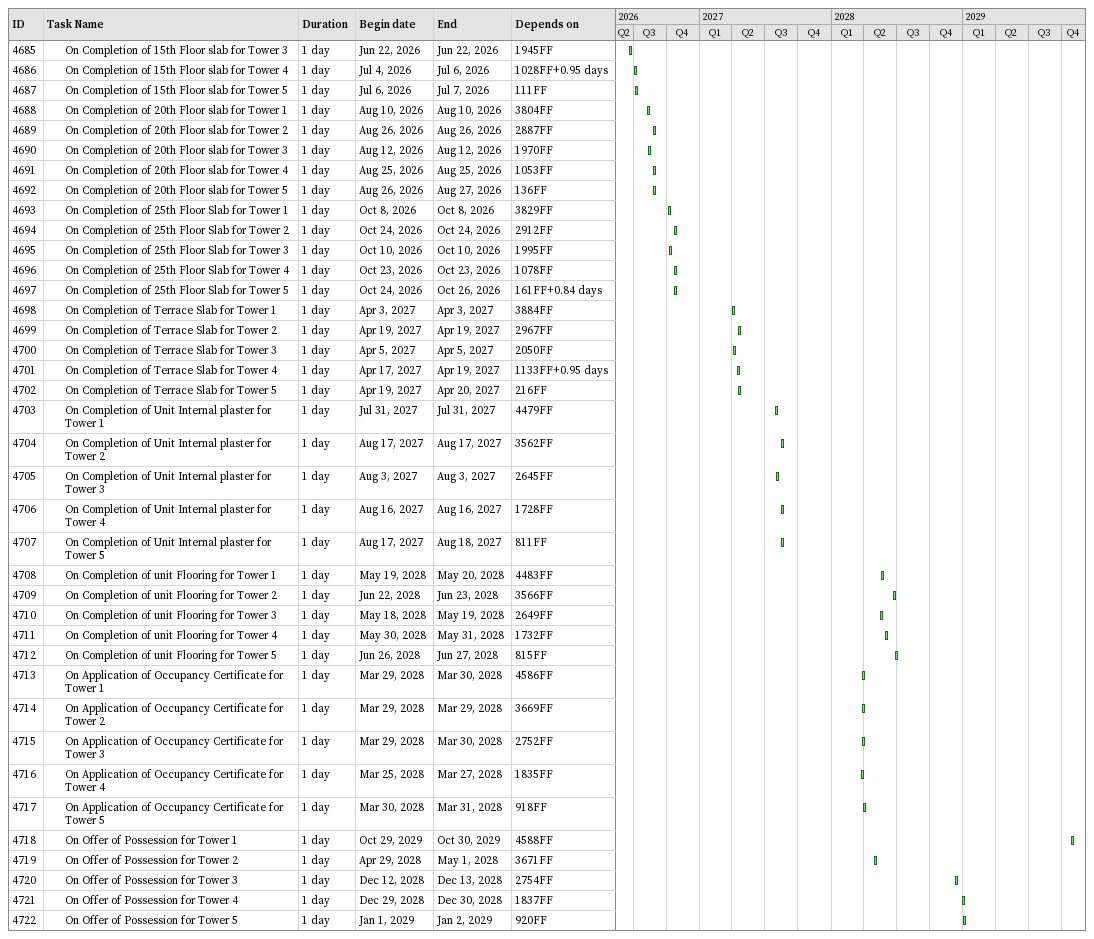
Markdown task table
| ID | Level | Task | Duration | Start | Finish | Predecessors |
|---|---|---|---|---|---|---|
| 4685 | 3 | On Completion of 15th Floor slab for Tower 3 | 1d | 2026-06-22 | 2026-06-22 | 1945FF |
| 4686 | 3 | On Completion of 15th Floor slab for Tower 4 | 1d | 2026-07-04 | 2026-07-06 | 1028FF+0.95d |
| 4687 | 3 | On Completion of 15th Floor slab for Tower 5 | 1d | 2026-07-06 | 2026-07-07 | 111FF |
| 4688 | 3 | On Completion of 20th Floor slab for Tower 1 | 1d | 2026-08-10 | 2026-08-10 | 3804FF |
| 4689 | 3 | On Completion of 20th Floor slab for Tower 2 | 1d | 2026-08-26 | 2026-08-26 | 2887FF |
| 4690 | 3 | On Completion of 20th Floor slab for Tower 3 | 1d | 2026-08-12 | 2026-08-12 | 1970FF |
| 4691 | 3 | On Completion of 20th Floor slab for Tower 4 | 1d | 2026-08-25 | 2026-08-25 | 1053FF |
| 4692 | 3 | On Completion of 20th Floor slab for Tower 5 | 1d | 2026-08-26 | 2026-08-27 | 136FF |
| 4693 | 3 | On Completion of 25th Floor Slab for Tower 1 | 1d | 2026-10-08 | 2026-10-08 | 3829FF |
| 4694 | 3 | On Completion of 25th Floor Slab for Tower 2 | 1d | 2026-10-24 | 2026-10-24 | 2912FF |
| 4695 | 3 | On Completion of 25th Floor Slab for Tower 3 | 1d | 2026-10-10 | 2026-10-10 | 1995FF |
| 4696 | 3 | On Completion of 25th Floor Slab for Tower 4 | 1d | 2026-10-23 | 2026-10-23 | 1078FF |
| 4697 | 3 | On Completion of 25th Floor Slab for Tower 5 | 1d | 2026-10-24 | 2026-10-26 | 161FF+0.84d |
| 4698 | 3 | On Completion of Terrace Slab for Tower 1 | 1d | 2027-04-03 | 2027-04-03 | 3884FF |
| 4699 | 3 | On Completion of Terrace Slab for Tower 2 | 1d | 2027-04-19 | 2027-04-19 | 2967FF |
| 4700 | 3 | On Completion of Terrace Slab for Tower 3 | 1d | 2027-04-05 | 2027-04-05 | 2050FF |
| 4701 | 3 | On Completion of Terrace Slab for Tower 4 | 1d | 2027-04-17 | 2027-04-19 | 1133FF+0.95d |
| 4702 | 3 | On Completion of Terrace Slab for Tower 5 | 1d | 2027-04-19 | 2027-04-20 | 216FF |
| 4703 | 3 | On Completion of Unit Internal plaster for Tower 1 | 1d | 2027-07-31 | 2027-07-31 | 4479FF |
| 4704 | 3 | On Completion of Unit Internal plaster for Tower 2 | 1d | 2027-08-17 | 2027-08-17 | 3562FF |
| 4705 | 3 | On Completion of Unit Internal plaster for Tower 3 | 1d | 2027-08-03 | 2027-08-03 | 2645FF |
| 4706 | 3 | On Completion of Unit Internal plaster for Tower 4 | 1d | 2027-08-16 | 2027-08-16 | 1728FF |
| 4707 | 3 | On Completion of Unit Internal plaster for Tower 5 | 1d | 2027-08-17 | 2027-08-18 | 811FF |
| 4708 | 3 | On Completion of unit Flooring for Tower 1 | 1d | 2028-05-19 | 2028-05-20 | 4483FF |
| 4709 | 3 | On Completion of unit Flooring for Tower 2 | 1d | 2028-06-22 | 2028-06-23 | 3566FF |
| 4710 | 3 | On Completion of unit Flooring for Tower 3 | 1d | 2028-05-18 | 2028-05-19 | 2649FF |
| 4711 | 3 | On Completion of unit Flooring for Tower 4 | 1d | 2028-05-30 | 2028-05-31 | 1732FF |
| 4712 | 3 | On Completion of unit Flooring for Tower 5 | 1d | 2028-06-26 | 2028-06-27 | 815FF |
| 4713 | 3 | On Application of Occupancy Certificate for Tower 1 | 1d | 2028-03-29 | 2028-03-30 | 4586FF |
| 4714 | 3 | On Application of Occupancy Certificate for Tower 2 | 1d | 2028-03-29 | 2028-03-29 | 3669FF |
| 4715 | 3 | On Application of Occupancy Certificate for Tower 3 | 1d | 2028-03-29 | 2028-03-30 | 2752FF |
| 4716 | 3 | On Application of Occupancy Certificate for Tower 4 | 1d | 2028-03-25 | 2028-03-27 | 1835FF |
| 4717 | 3 | On Application of Occupancy Certificate for Tower 5 | 1d | 2028-03-30 | 2028-03-31 | 918FF |
| 4718 | 3 | On Offer of Possession for Tower 1 | 1d | 2029-10-29 | 2029-10-30 | 4588FF |
| 4719 | 3 | On Offer of Possession for Tower 2 | 1d | 2028-04-29 | 2028-05-01 | 3671FF |
| 4720 | 3 | On Offer of Possession for Tower 3 | 1d | 2028-12-12 | 2028-12-13 | 2754FF |
| 4721 | 3 | On Offer of Possession for Tower 4 | 1d | 2028-12-29 | 2028-12-30 | 1837FF |
| 4722 | 3 | On Offer of Possession for Tower 5 | 1d | 2029-01-01 | 2029-01-02 | 920FF |
